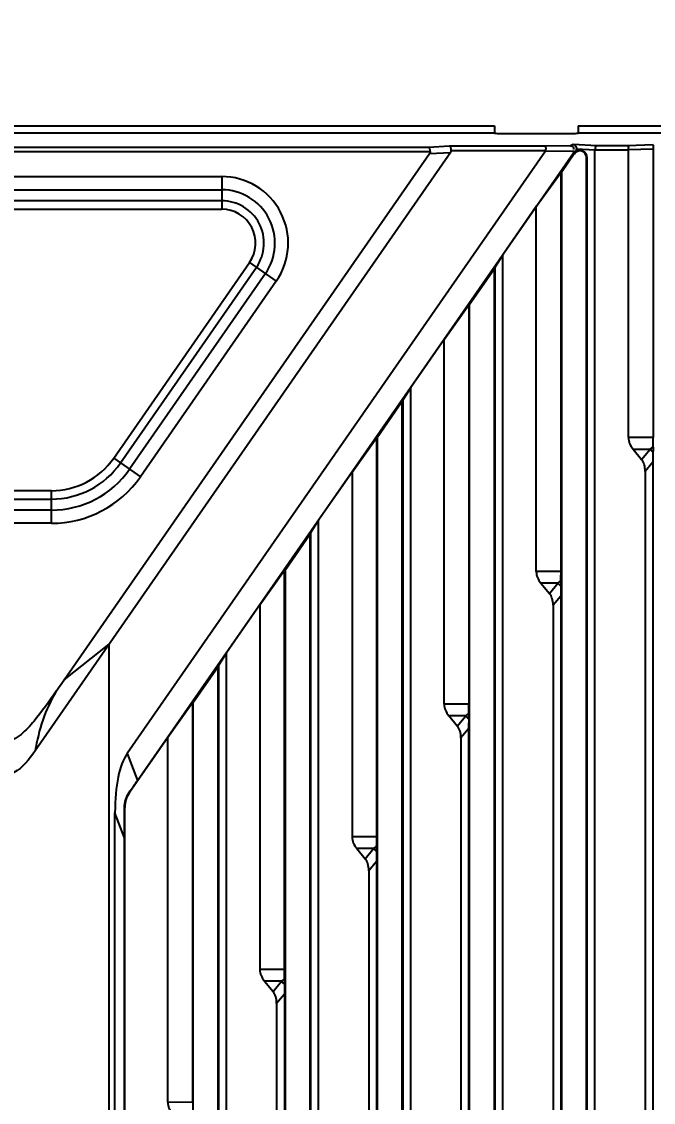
# Model space of a CAD drawing. Header units: millimetres. Extents: x 389 to 17466, y 310 to 5904.
# Drawn here: x 4888.1 to 4963.5, y 1516.9 to 1645.9 of the extents above; entities that cross this region are included whole.
import ezdxf

# ---------------------------------------------------------------- set-up
doc = ezdxf.new("R2010")
doc.units = ezdxf.units.MM
doc.layers.add('DIKE-5_20833-YOUDIM', color=7, linetype='Continuous')
doc.styles.get("Standard").update_dxf_attribs({"font": 'arial.ttf'})
doc.dimstyles.new('DIMSTYLE_14', dxfattribs={"dimtxt": 30, "dimasz": 20, "dimexe": 1.75, "dimexo": 0.875, "dimgap": 2, "dimtad": 1, "dimzin": 9, "dimdsep": 46, "dimtxsty": 'Standard', "dimblk": '_FILLED', "dimcen": 0.09, "dimadec": 0, "dimazin": 0, "dimtp": 0.05, "dimtm": 0.05, "dimtfac": 1, "dimtofl": 0, "dimtmove": 0, "dimatfit": 3, "dimldrblk": '_FILLED', "dimfxl": 1, "dimtolj": 1, "dimarcsym": 0})

# ---------------------------------------------------------------- blocks, each defined once
blk = doc.blocks.new('_FILLED')
at = {"color": 0, "linetype": 'ByBlock'}
blk.add_solid([(0, 0), (-1, 0.2), (-1, -0.2)], dxfattribs=at)
blk = doc.blocks.new('*D39')
at = {"layer": 'Defpoints', "color": 0, "linetype": 'Continuous', "transparency": 16777216}
for p in [(5134.54, 1678.6), (4564.54, 1608.48), (5134.54, 1608.48)]:
    blk.add_point(p, dxfattribs=at)
at = {"layer": 'DIKE-5_20833-YOUDIM', "color": 0, "linetype": 'Continuous', "lineweight": -2, "transparency": 16777216}
for p, q in [((4564.54, 1609.36), (4564.54, 1680.35)), ((5134.54, 1609.36), (5134.54, 1680.35)), ((4584.54, 1678.6), (5114.54, 1678.6))]:
    blk.add_line(p, q, dxfattribs=at)
at = {"layer": 'DIKE-5_20833-YOUDIM', "color": 0, "linetype": 'Continuous', "lineweight": -2, "transparency": 16777216, "xscale": 20, "yscale": 20, "zscale": 20, "rotation": 180}
blk.add_blockref('_FILLED', (4564.54, 1678.6), dxfattribs=at)
at = {"layer": 'DIKE-5_20833-YOUDIM', "color": 0, "linetype": 'Continuous', "lineweight": -2, "transparency": 16777216, "xscale": 20, "yscale": 20, "zscale": 20}
blk.add_blockref('_FILLED', (5134.54, 1678.6), dxfattribs=at)
at = {"layer": 'DIKE-5_20833-YOUDIM', "color": 0, "linetype": 'Continuous', "transparency": 16777216, "insert": (4849.54, 1700.02), "char_height": 30, "attachment_point": 5}
blk.add_mtext('\\A1;570 [1\'-10 1/2"]', dxfattribs=at)
blk = doc.blocks.new('*D42')
at = {"layer": 'Defpoints', "color": 0, "linetype": 'Continuous', "transparency": 16777216}
for p in [(5153.04, 1747.66), (4546.04, 1605.98), (5153.04, 1605.98)]:
    blk.add_point(p, dxfattribs=at)
at = {"layer": 'DIKE-5_20833-YOUDIM', "color": 0, "linetype": 'Continuous', "lineweight": -2, "transparency": 16777216}
for p, q in [((4546.04, 1606.86), (4546.04, 1749.41)), ((5153.04, 1606.86), (5153.04, 1749.41)), ((4566.04, 1747.66), (5133.04, 1747.66))]:
    blk.add_line(p, q, dxfattribs=at)
at = {"layer": 'DIKE-5_20833-YOUDIM', "color": 0, "linetype": 'Continuous', "lineweight": -2, "transparency": 16777216, "xscale": 20, "yscale": 20, "zscale": 20, "rotation": 180}
blk.add_blockref('_FILLED', (4546.04, 1747.66), dxfattribs=at)
at = {"layer": 'DIKE-5_20833-YOUDIM', "color": 0, "linetype": 'Continuous', "lineweight": -2, "transparency": 16777216, "xscale": 20, "yscale": 20, "zscale": 20}
blk.add_blockref('_FILLED', (5153.04, 1747.66), dxfattribs=at)
at = {"layer": 'DIKE-5_20833-YOUDIM', "color": 0, "linetype": 'Continuous', "transparency": 16777216, "insert": (4849.54, 1769.08), "char_height": 30, "attachment_point": 5}
blk.add_mtext('\\A1;607 [1\'-11 7/8"]', dxfattribs=at)

msp = doc.modelspace()

# ---------------------------------------------------------------- linework, layer by layer
at = {"color": 7, "linetype": 'Continuous'}
for p, q in [((4754.5375, 1633.482), (4944.5375, 1633.482)), ((4944.5375, 1633.482), (4944.5375, 1632.6378)), ((4954.5375, 1633.482), (4954.5375, 1632.6378)), ((4954.5375, 1633.482), (5138.0375, 1633.482)), ((4866.5073, 1632.6378), (4944.5375, 1632.6378)), ((4945.0375, 1632.5772), (4954.0375, 1632.5772)), ((4954.5375, 1632.6378), (4989.8375, 1632.6378)), ((4762.1438, 1630.3995), (4936.8574, 1630.3995)), ((4936.6511, 1630.8988), (4762.3481, 1630.8988)), ((4939.3208, 1630.3159), (4889.6911, 1558.8745)), ((4950.635, 1630.439), (4900.7088, 1558.5708)), ((4901.9394, 1555.3645), (4953.9759, 1630.2704)), ((4939.1773, 1631.0298), (4936.6511, 1630.8988)), ((4936.7821, 1630.1669), (4939.3083, 1630.2979)), ((4950.5998, 1631.0298), (4939.1773, 1631.0298)), ((4939.3836, 1630.5307), (4948.598, 1630.515)), ((4948.598, 1630.515), (4950.6665, 1630.5305)), ((4953.6, 1631.0724), (4950.5998, 1631.0298)), ((4950.635, 1630.439), (4954.0592, 1630.4876)), ((4953.949, 1631.255), (4953.6, 1631.0724)), ((4956.7446, 1631.1084), (4953.949, 1631.255)), ((4954.2576, 1630.4177), (4953.9759, 1630.2704)), ((4954.2576, 1630.4177), (4954.0422, 1630.0854)), ((4954.341, 1630.7166), (4956.5375, 1630.6014)), ((4956.5375, 1630.6091), (4960.5375, 1630.6091)), ((4956.5375, 1461.3849), (4956.5375, 1630.6014)), ((4960.4195, 1631.1084), (4956.7446, 1631.1084)), ((4963.5124, 1631.1895), (4960.4195, 1631.1084)), ((4963.4837, 1630.6836), (4960.5375, 1630.6064)), ((4960.5375, 1596.2679), (4960.5375, 1630.6091)), ((4963.4837, 1630.6836), (4963.4837, 1596.2679)), ((4893.16, 1567.3735), (4936.7946, 1630.1849)), ((4954.0628, 1630.115), (4952.5375, 1627.9194)), ((4955.5375, 1409.6896), (4955.5375, 1629.6841)), ((4955.5375, 1629.6841), (4955.6205, 1629.6841)), ((4955.6205, 1460.2989), (4955.6205, 1629.6841)), ((4949.5375, 1623.8306), (4952.4837, 1627.9362)), ((4952.4837, 1580.2806), (4952.4837, 1627.9362)), ((4952.4837, 1627.9362), (4952.5375, 1627.9194)), ((4952.5375, 1627.9194), (4952.5375, 1405.8992)), ((4787.0991, 1627.4233), (4911.976, 1627.4233)), ((4911.976, 1627.4233), (4911.976, 1623.5331)), ((4787.0991, 1625.8448), (4911.976, 1625.8448)), ((4911.976, 1624.5317), (4787.0991, 1624.5317)), ((4949.5375, 1623.8306), (4945.5375, 1618.0726)), ((4949.5375, 1580.2835), (4949.5375, 1623.8306)), ((4787.0991, 1623.5331), (4911.976, 1623.5331)), ((4945.5375, 1618.0726), (4944.6205, 1616.6683)), ((4945.5375, 1445.5505), (4945.5375, 1618.0726)), ((4899.0801, 1593.8181), (4915.303, 1617.1708)), ((4899.9002, 1593.2484), (4916.1231, 1616.601)), ((4915.303, 1617.1708), (4918.4979, 1614.9513)), ((4944.5375, 1616.4035), (4941.5375, 1612.085)), ((4944.6205, 1616.6683), (4944.5375, 1616.4035)), ((4944.5375, 1399.7614), (4944.5375, 1616.4035)), ((4944.6205, 1444.4645), (4944.6205, 1616.6683)), ((4917.2015, 1615.8519), (4900.9786, 1592.4992)), ((4918.4979, 1614.9513), (4902.275, 1591.5987)), ((4938.5375, 1607.9962), (4941.4837, 1612.1019)), ((4941.4837, 1612.1019), (4941.4837, 1564.4402)), ((4941.4837, 1612.1019), (4941.5375, 1612.085)), ((4941.5375, 1612.085), (4941.5375, 1398.3756)), ((4938.5375, 1607.9962), (4934.5375, 1602.2383)), ((4938.5375, 1564.4491), (4938.5375, 1607.9962)), ((4934.5375, 1602.2383), (4933.6205, 1600.8339)), ((4934.5375, 1429.7147), (4934.5375, 1602.2383)), ((4933.6205, 1600.8339), (4933.5375, 1600.5691)), ((4933.6205, 1428.6287), (4933.6205, 1600.8339)), ((4933.5375, 1600.5691), (4930.5375, 1596.2507)), ((4933.5375, 1396.4469), (4933.5375, 1600.5691)), ((4927.5375, 1592.1618), (4930.4837, 1596.2675)), ((4930.4837, 1548.6119), (4930.4837, 1596.2675)), ((4930.4837, 1596.2675), (4930.5375, 1596.2507)), ((4930.5375, 1596.2507), (4930.5375, 1396.2984)), ((4963.4837, 1596.2679), (4960.5375, 1596.2679)), ((4961.0926, 1594.8808), (4963.1098, 1594.8808)), ((4961.0926, 1594.8808), (4962.1012, 1593.6608)), ((4962.1012, 1593.6608), (4963.1098, 1594.8808)), ((4963.1098, 1594.8808), (4963.4741, 1595.149)), ((4899.0801, 1593.8181), (4902.275, 1591.5987)), ((4963.4546, 1593.3526), (4962.5375, 1592.2434)), ((4963.4546, 1593.3294), (4963.4546, 1420.9407)), ((4927.5375, 1592.1618), (4923.5375, 1586.4039)), ((4927.5375, 1592.1618), (4927.5375, 1548.6147)), ((4962.5375, 1592.2434), (4962.5375, 1419.5364)), ((4891.6467, 1589.931), (4807.4283, 1589.931)), ((4891.6467, 1586.0408), (4891.6467, 1589.931)), ((4807.4283, 1588.9324), (4891.6467, 1588.9324)), ((4891.6467, 1587.6193), (4807.4283, 1587.6193)), ((4891.6467, 1586.0408), (4807.4283, 1586.0408)), ((4923.5375, 1586.4039), (4922.6205, 1584.9996)), ((4923.5375, 1416.3449), (4923.5375, 1586.4039)), ((4922.5375, 1584.7348), (4919.5375, 1580.4163)), ((4922.6205, 1584.9996), (4922.5375, 1584.7348)), ((4922.5375, 1397.3718), (4922.5375, 1584.7348)), ((4922.6205, 1415.2589), (4922.6205, 1584.9996)), ((4916.5375, 1576.3275), (4919.4837, 1580.4332)), ((4919.4837, 1532.7775), (4919.4837, 1580.4332)), ((4919.4837, 1580.4332), (4919.5375, 1580.4163)), ((4919.5375, 1580.4163), (4919.5375, 1398.3767)), ((4952.4837, 1580.2806), (4949.5375, 1580.2835)), ((4952.1108, 1578.8941), (4950.0924, 1578.8961)), ((4950.0924, 1578.8961), (4951.1016, 1577.6744)), ((4951.1016, 1577.6744), (4952.1108, 1578.8941)), ((4952.1108, 1578.8941), (4952.4741, 1579.1612)), ((4916.5375, 1576.3275), (4912.5375, 1570.5695)), ((4916.5375, 1576.3275), (4916.5375, 1532.7804)), ((4952.4546, 1577.3662), (4951.5375, 1576.2579)), ((4951.5375, 1576.2579), (4951.5375, 1404.6921)), ((4952.4546, 1577.3439), (4952.4546, 1405.6893)), ((4893.16, 1567.3735), (4898.5375, 1571.6088)), ((4898.5375, 1426.2849), (4898.5375, 1571.6088)), ((4912.5375, 1570.5695), (4911.6205, 1569.1652)), ((4912.5375, 1402.9665), (4912.5375, 1570.5695)), ((4911.5375, 1568.9004), (4908.5375, 1564.5819)), ((4911.6205, 1569.1652), (4911.5375, 1568.9004)), ((4911.5375, 1403.0845), (4911.5375, 1568.9004)), ((4911.6205, 1402.9101), (4911.6205, 1569.1652)), ((4892.2022, 1565.9947), (4893.16, 1567.3735)), ((4908.4837, 1564.5988), (4905.5375, 1560.4931)), ((4908.4837, 1564.5988), (4908.4837, 1516.9371)), ((4908.4837, 1564.5988), (4908.5375, 1564.5819)), ((4908.5375, 1564.5819), (4908.5375, 1405.8955)), ((4941.4837, 1564.4462), (4938.5375, 1564.4491)), ((4941.1108, 1563.0597), (4941.4741, 1563.3269)), ((4941.1108, 1563.0597), (4939.0924, 1563.0617)), ((4940.1016, 1561.84), (4939.0924, 1563.0617)), ((4940.1016, 1561.84), (4941.1108, 1563.0597)), ((4941.4546, 1561.5318), (4940.5375, 1560.4235)), ((4941.4546, 1561.5095), (4941.4546, 1398.2538)), ((4905.5375, 1560.4931), (4900.9661, 1553.9126)), ((4905.5375, 1516.946), (4905.5375, 1560.4931)), ((4940.5375, 1560.4235), (4940.5375, 1397.8618)), ((4900.7088, 1558.5708), (4901.9394, 1555.3645)), ((4900.9661, 1553.9126), (4900.9371, 1553.9327)), ((4900.366, 1552.1262), (4900.4065, 1552.1262)), ((4900.4065, 1426.2849), (4900.4065, 1552.1262)), ((4899.2375, 1426.3086), (4899.2375, 1551.481)), ((4900.3737, 1548.5209), (4899.2375, 1551.481)), ((4900.3737, 1426.2841), (4900.3737, 1548.5209)), ((4930.4837, 1548.6119), (4927.5375, 1548.6147)), ((4930.1108, 1547.2254), (4928.0924, 1547.2273)), ((4928.0924, 1547.2273), (4929.1016, 1546.0057)), ((4929.1016, 1546.0057), (4930.1108, 1547.2254)), ((4930.1108, 1547.2254), (4930.4741, 1547.4925)), ((4930.4546, 1545.6974), (4929.5375, 1544.5891)), ((4930.4546, 1545.6751), (4930.4546, 1396.2155)), ((4929.5375, 1544.5891), (4929.5375, 1396.1834)), ((4919.4837, 1532.7775), (4916.5375, 1532.7804)), ((4919.1108, 1531.391), (4917.0924, 1531.393)), ((4917.0924, 1531.393), (4918.1016, 1530.1713)), ((4918.1016, 1530.1713), (4919.1108, 1531.391)), ((4919.1108, 1531.391), (4919.4741, 1531.6581)), ((4919.4546, 1529.8631), (4918.5375, 1528.7548)), ((4919.4546, 1529.8408), (4919.4546, 1398.3203)), ((4918.5375, 1528.7548), (4918.5375, 1398.6511)), ((4908.4837, 1516.9431), (4905.5375, 1516.946))]:
    msp.add_line(p, q, dxfattribs=at)
for points in [[(4936.8574, 1630.3995), (4936.85, 1630.3236), (4936.8301, 1630.2558), (4936.7946, 1630.1849)], [(4939.3208, 1630.3159), (4939.3566, 1630.3873), (4939.3764, 1630.4552), (4939.3836, 1630.5307)], [(4950.6665, 1630.5305), (4950.6627, 1630.4988), (4950.6522, 1630.4686), (4950.635, 1630.439)], [(4954.0592, 1630.4876), (4954.0533, 1630.4512), (4954.0446, 1630.4154), (4954.0332, 1630.3803)], [(4954.2427, 1630.3822), (4954.3076, 1630.5134), (4954.3338, 1630.6109), (4954.341, 1630.7166)]]:
    msp.add_lwpolyline(points, dxfattribs=at)
for centre, radius, start, end in [((4911.976, 1619.482), 7.9412, 325.212618, 89.999999), ((4911.976, 1619.482), 6.3627, 325.212617, 89.999999), ((4911.976, 1619.482), 5.0497, 325.212616, 90), ((4911.976, 1619.482), 4.051, 325.212616, 90), ((4899.6492, 1596.2566), 63.8345, 359.005805, 0.010182), ((4959.7232, 1591.2122), 4.9928, 41.479222, 47.288841), ((5044.8753, 1593.2966), 81.4208, 179.139651, 179.976867), ((5091.5321, 1592.6753), 128.0816, 178.894078, 179.175165), ((4891.6467, 1598.982), 9.051, 270, 325.212616), ((4891.6467, 1598.982), 10.0497, 270.000001, 325.212616), ((4891.6467, 1598.982), 11.3627, 270.000005, 325.212615), ((4891.6467, 1598.982), 12.9412, 270.00001, 325.212615), ((4889.0116, 1580.2662), 63.4721, 359.002521, 0.00755), ((4948.7234, 1575.2278), 4.9916, 41.468022, 47.263688), ((5080.2627, 1576.6914), 127.8123, 178.893503, 179.174311), ((5033.7629, 1577.3105), 81.3084, 179.138337, 179.976515), ((5069.2672, 1560.857), 127.8167, 178.893511, 179.174309), ((4878.0116, 1564.4318), 63.4721, 359.002521, 0.00755), ((4937.7234, 1559.3934), 4.9916, 41.468022, 47.263688), ((5022.7629, 1561.4762), 81.3084, 179.138337, 179.976515), ((4903.5375, 1552.1262), 3.131, 145.212616, 180), ((4867.0116, 1548.5974), 63.4721, 359.002521, 0.00755), ((4926.7234, 1543.5591), 4.9916, 41.468022, 47.263689), ((5011.7629, 1545.6418), 81.3084, 179.138337, 179.976515), ((5058.2661, 1545.0227), 127.8156, 178.89351, 179.17431), ((4856.0116, 1532.7631), 63.4721, 359.00252, 0.007549), ((4915.7234, 1527.7247), 4.9916, 41.468022, 47.263692), ((5000.7629, 1529.8074), 81.3084, 179.138337, 179.976515), ((5047.2602, 1529.1884), 127.8097, 178.893502, 179.174315)]:
    msp.add_arc(centre, radius, start, end, dxfattribs=at)
for centre, major_axis, ratio, start_param, end_param in [((4945.0375, 1632.6034), (0.5, 0), 0.05240778, -3.14159265, -1.57079633), ((4954.0375, 1632.6034), (0.5, 0), 0.05240778, -1.57079633, 0), ((4953.5462, 1630.545), (0.5165, 0.0076), 0.95956782, -0.60251531, -0.35409897), ((4963.5138, 1630.6902), (0.0004, 0.5002), 0.06014319, 0.06016707, 1.58413558), ((4969.4818, 1596.2679), (8.9443, 0), 0.4472136, -3.14159265, -2.78744101), ((4958.5777, 1589.8486), (3.3201, 4.0158), 0.5373726, -0.57635433, -0.10248443), ((4958.4818, 1580.2765), (8.9443, -0.0088), 0.44721342, -3.14115501, -2.78705587), ((4947.5777, 1573.8651), (3.3206, 4.0131), 0.5375563, -0.57614068, -0.10251901), ((4947.4818, 1564.4421), (8.9443, -0.0088), 0.44721342, -3.14115501, -2.78705587), ((4936.5777, 1558.0307), (3.3206, 4.0131), 0.5375563, -0.57614068, -0.10251901), ((4915.6387, 1524.6355), (-13.4848, 35.1322), 0.26573617, 0.1787621, 0.6055573), ((4902.9225, 1557.7652), (6.8451, 10.059), 0.04519615, -1.93073228, -1.78092116), ((4899.6847, 1566.2008), (-0.4207, 28.9657), 0.01883698, -2.22759928, -2.07846521), ((4936.4818, 1548.6077), (8.9443, -0.0088), 0.44721342, -3.14115501, -2.78705587), ((4925.5777, 1542.1963), (3.3206, 4.0131), 0.5375563, -0.57614068, -0.10251901), ((4925.4818, 1532.7734), (8.9443, -0.0088), 0.44721342, -3.14115501, -2.78705587), ((4914.5777, 1526.362), (3.3206, 4.0131), 0.5375563, -0.57614068, -0.10251901), ((4914.4818, 1516.939), (8.9443, -0.0088), 0.44721342, -3.14115501, -2.78705587)]:
    msp.add_ellipse(centre, major_axis=major_axis, ratio=ratio, start_param=start_param, end_param=end_param, dxfattribs=at)
for points, knots in [([(4936.8565, 1630.3995), (4936.8565, 1630.5116), (4936.85, 1630.6225), (4936.7723, 1630.8542), (4936.7086, 1630.7831), (4936.6964, 1630.7565)], [0, 0, 0, 0, 0.64474753, 0.83178972, 1, 1, 1, 1]), ([(4939.3829, 1630.5229), (4939.3829, 1630.6365), (4939.3766, 1630.7484), (4939.3002, 1630.9844), (4939.2353, 1630.9126), (4939.2228, 1630.8858)], [0, 0, 0, 0, 0.64475527, 0.83211167, 1, 1, 1, 1]), ([(4950.5998, 1631.0298), (4950.6117, 1631.0252), (4950.6737, 1630.8856), (4950.661, 1630.752), (4950.6475, 1630.6291)], [0, 0, 0, 0, 0.09366257, 1, 1, 1, 1]), ([(4953.6, 1631.0724), (4953.7092, 1631.0676), (4953.9638, 1631.0447), (4954.0082, 1630.7477), (4953.9531, 1630.6561)], [0, 0, 0, 0, 0.50549489, 1, 1, 1, 1]), ([(4953.949, 1631.255), (4953.9856, 1631.2496), (4954.2084, 1631.1791), (4954.3374, 1630.9096), (4954.3371, 1630.7168)], [0, 0, 0, 0, 0.16105198, 1, 1, 1, 1]), ([(4955.5375, 1629.6841), (4955.5375, 1630.004), (4955.0428, 1630.7056), (4954.2229, 1630.392), (4954.0628, 1630.115)], [0, 0, 0, 0, 0.50001728, 1, 1, 1, 1]), ([(4955.6205, 1629.6841), (4955.6205, 1630.0052), (4955.1741, 1630.6293), (4954.4672, 1630.5419), (4954.2427, 1630.3822)], [0, 0, 0, 0, 0.53823954, 1, 1, 1, 1]), ([(4956.7446, 1631.1084), (4956.6493, 1631.0964), (4956.5403, 1630.9088), (4956.5742, 1630.7584), (4956.591, 1630.7007)], [0, 0, 0, 0, 0.61511441, 1, 1, 1, 1]), ([(4960.4195, 1631.1084), (4960.4361, 1631.1048), (4960.5444, 1630.9934), (4960.5286, 1630.8258), (4960.5055, 1630.7019)], [0, 0, 0, 0, 0.11900504, 1, 1, 1, 1]), ([(4892.2022, 1565.9947), (4891.3605, 1564.7829), (4890.0821, 1562.9521), (4888.1352, 1560.7985), (4886.7531, 1559.982), (4886.0264, 1559.982)], [0, 0, 0, 0, 0.50198642, 0.75275448, 1, 1, 1, 1]), ([(4892.2022, 1565.9947), (4891.5886, 1564.8958), (4890.456, 1562.6109), (4889.9378, 1560.1197), (4889.6911, 1558.8745)], [0, 0, 0, 0, 0.49785035, 1, 1, 1, 1]), ([(4889.6911, 1558.8745), (4889.0041, 1557.8856), (4887.9892, 1556.511), (4886.3958, 1555.982), (4885.9936, 1555.982)], [0, 0, 0, 0, 0.74964483, 1, 1, 1, 1])]:
    msp.add_open_spline(points, degree=3, knots=knots, dxfattribs=at)
msp.add_open_spline([(4900.366, 1552.1262), (4900.3635, 1552.7578), (4900.573, 1553.4167), (4900.9371, 1553.9327)], degree=3, dxfattribs=at)

# ---------------------------------------------------------------- dimensions: what is measured, and where the dimension line sits
at = {"layer": 'DIKE-5_20833-YOUDIM', "linetype": 'Continuous'}
dim = msp.add_linear_dim(base=(5153.0375, 1747.6619), p1=(4546.0375, 1605.982), p2=(5153.0375, 1605.982), dimstyle='DIMSTYLE_14', override={"dimpost": '<>', "dimtol": 0, "dimtp": 0.08, "dimtm": 0.08}, dxfattribs=at)
dim.commit()
dim.dimension.update_dxf_attribs({"geometry": '*D42', "text_midpoint": (4849.5375, 1747.6619), "dimtype": 160})
dim = msp.add_linear_dim(base=(5134.5375, 1678.6), p1=(4564.5375, 1608.482), p2=(5134.5375, 1608.482), dimstyle='DIMSTYLE_14', override={"dimpost": '<>', "dimtol": 0, "dimtp": 0.08, "dimtm": 0.08}, dxfattribs=at)
dim.commit()
dim.dimension.update_dxf_attribs({"geometry": '*D39', "text_midpoint": (4849.5375, 1700.0202)})

doc.saveas('drawing.dxf')
